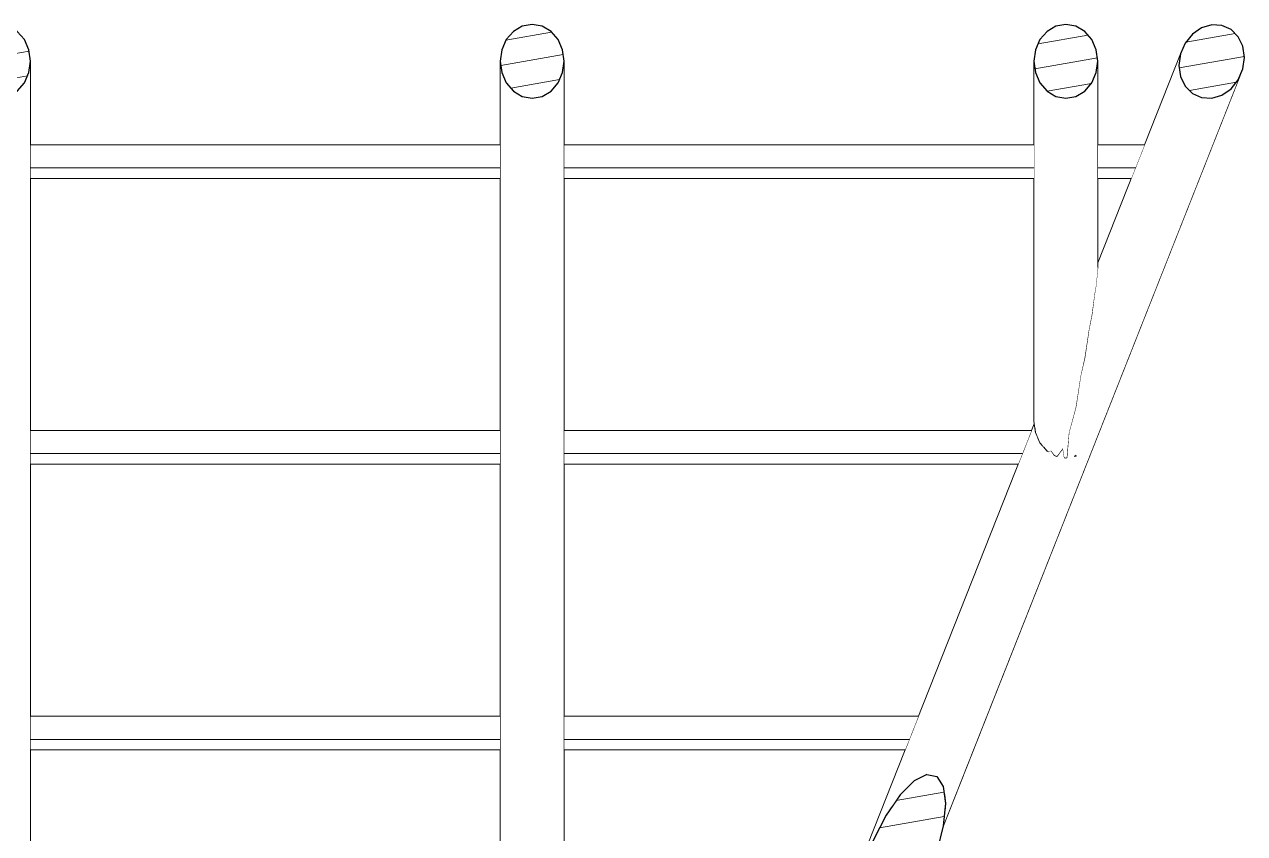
# Model space of a CAD drawing. Header units: millimetres. Extents: x -71878 to 121433, y -67383 to 83273.
# Drawn here: x 16735 to 19021, y -57736 to -56219 of the extents above; entities that cross this region are included whole.
import ezdxf

# ---------------------------------------------------------------- set-up
doc = ezdxf.new("R2010")
doc.units = ezdxf.units.MM
doc.header["$MEASUREMENT"] = 0
doc.set_wipeout_variables(frame=1)
doc.linetypes.add('Wipeout_Contour', pattern=[1000, 0, -1000])
for name, color, linetype in [('COLUMNAS', 7, 'Continuous'), ('ENTIRADO', 7, 'Continuous'), ('Vigas', 7, 'Continuous')]:
    doc.layers.add(name, color=color, linetype=linetype)
doc.layers.add('COLUMNAS_Pluma_Nº__81', color=7, linetype='Continuous', lineweight=30)
doc.layers.add('Vigas_Pluma_Nº__81', color=7, linetype='Continuous', lineweight=30)
doc.layers.add('ENTIRADO_Pluma_Nº__23', color=7, linetype='Continuous', lineweight=5, true_color=0x646464)
doc.layers.add('Vigas_Pluma_Nº__23', color=7, linetype='Continuous', lineweight=5, true_color=0x646464)
pattern_1 = [(10, (-22368.785, -65222.404), (-7.81417, 44.31635), [])]

msp = doc.modelspace()

# ---------------------------------------------------------------- wipeouts: each hides what was drawn before it
at = {"color": 254, "linetype": 'Wipeout_Contour', "lineweight": 0, "ltscale": 159285.523658}
msp.add_wipeout([(16743.231, -56309.842), (16743.231, -59538.359), (16746.167, -59538.359), (16746.167, -56288.493)], dxfattribs=at).dxf.layer = 'Vigas'
at = {"color": 254, "linetype": 'Wipeout_Contour', "lineweight": 0, "ltscale": 162796.118176}
msp.add_wipeout([(17629.104, -56309.842), (17626.167, -56288.493), (17626.167, -59386.916), (17629.104, -59408.265)], dxfattribs=at).dxf.layer = 'Vigas'
at = {"color": 254, "linetype": 'Wipeout_Contour', "lineweight": 0, "ltscale": 165976.593865}
msp.add_wipeout([(18093.014, -58316.725), (18268.378, -57887.57), (18628.261, -56978.16), (18626.834, -56967.783)], dxfattribs=at).dxf.layer = 'Vigas'

# ---------------------------------------------------------------- next in the draw order: wipeouts: each hides what was drawn before it
at = {"color": 254, "linetype": 'Wipeout_Contour', "lineweight": 0, "ltscale": 159253.987614}
msp.add_wipeout([(16734.708, -56329.101), (16734.708, -59538.359), (16743.231, -59538.359), (16743.231, -56309.842)], dxfattribs=at).dxf.layer = 'Vigas'
at = {"color": 254, "linetype": 'Wipeout_Contour', "lineweight": 0, "ltscale": 162803.968071}
msp.add_wipeout([(17629.104, -56309.842), (17629.104, -59408.265), (17637.626, -59427.524), (17637.626, -56329.101)], dxfattribs=at).dxf.layer = 'Vigas'
at = {"color": 254, "linetype": 'Wipeout_Contour', "lineweight": 0, "ltscale": 290949.283001}
msp.add_wipeout([(18268.379, -57887.568), (18325.645, -57747.426), (18349.321, -57701.357), (18358.727, -57687.721), (18633.325, -56993.824), (18629.104, -56984.284), (18628.261, -56978.16)], dxfattribs=at).dxf.layer = 'Vigas'

# ---------------------------------------------------------------- next in the draw order: hatches: boundary and pattern name
at = {"layer": 'Vigas', "linetype": 'Continuous', "lineweight": 0, "true_color": 0xffffff}
h = msp.add_hatch(dxfattribs=at)
h.set_pattern_fill('WOOD_0001', style=0, pattern_type=2)
h.set_pattern_definition(pattern_1)
h.paths.add_polyline_path([(16626.167, -56288.493), (16629.104, -56309.842), (16637.626, -56329.102), (16650.9, -56344.386), (16667.626, -56354.199), (16686.167, -56357.58), (16704.708, -56354.199), (16721.434, -56344.386), (16734.708, -56329.102), (16743.231, -56309.842), (16746.167, -56288.493), (16743.231, -56267.144), (16734.708, -56247.885), (16721.434, -56232.6), (16704.708, -56222.787), (16686.167, -56219.406), (16667.626, -56222.787), (16650.9, -56232.6), (16637.626, -56247.885), (16629.104, -56267.144)])

# ---------------------------------------------------------------- next in the draw order: linework, layer by layer
at = {"layer": 'Vigas_Pluma_Nº__23', "linetype": 'Continuous'}
for p, q in [((16746.167, -59538.359), (16746.167, -56288.493)), ((17626.167, -56288.493), (17626.167, -59386.916))]:
    msp.add_line(p, q, dxfattribs=at)
at = {"layer": 'Vigas_Pluma_Nº__81', "linetype": 'Continuous', "flags": 128}
msp.add_lwpolyline([(16626.167, -56288.493), (16629.104, -56309.842), (16637.626, -56329.102), (16650.9, -56344.386), (16667.626, -56354.199), (16686.167, -56357.58), (16704.708, -56354.199), (16721.434, -56344.386), (16734.708, -56329.102), (16743.231, -56309.842), (16746.167, -56288.493), (16743.231, -56267.144), (16734.708, -56247.885), (16721.434, -56232.6), (16704.708, -56222.787), (16686.167, -56219.406), (16667.626, -56222.787), (16650.9, -56232.6), (16637.626, -56247.885), (16629.104, -56267.144)], close=True, dxfattribs=at)

# ---------------------------------------------------------------- next in the draw order: wipeouts: each hides what was drawn before it
at = {"color": 254, "linetype": 'Wipeout_Contour', "lineweight": 0, "ltscale": 203265.802347}
msp.add_wipeout([(17637.626, -59427.524), (17638.637, -59428.688), (17650.9, -59398.677), (17650.9, -56344.386), (17637.626, -56329.102)], dxfattribs=at).dxf.layer = 'Vigas'
at = {"color": 254, "linetype": 'Wipeout_Contour', "lineweight": 0, "ltscale": 291607.678973}
msp.add_wipeout([(18633.325, -56993.824), (18358.727, -57687.721), (18375.566, -57663.31), (18390, -57648.846), (18643.066, -57009.36), (18642.667, -57009.348), (18637.626, -57003.544)], dxfattribs=at).dxf.layer = 'Vigas'

# ---------------------------------------------------------------- next in the draw order: wipeouts: each hides what was drawn before it
at = {"color": 254, "linetype": 'Wipeout_Contour', "lineweight": 0, "ltscale": 162022.903159}
msp.add_wipeout([(16746.167, -56508.181), (17626.167, -56508.181), (17626.167, -56488.35), (16746.167, -56488.35)], dxfattribs=at).dxf.layer = 'ENTIRADO'
at = {"color": 254, "linetype": 'Wipeout_Contour', "lineweight": 0, "ltscale": 161575.123865}
msp.add_wipeout([(17626.167, -57023.756), (16746.167, -57023.756), (16746.167, -57043.587), (17626.167, -57043.587)], dxfattribs=at).dxf.layer = 'ENTIRADO'
at = {"color": 254, "linetype": 'Wipeout_Contour', "lineweight": 0, "ltscale": 161154.566119}
msp.add_wipeout([(16746.167, -57578.993), (17626.167, -57578.993), (17626.167, -57559.163), (16746.167, -57559.163)], dxfattribs=at).dxf.layer = 'ENTIRADO'
at = {"color": 254, "linetype": 'Wipeout_Contour', "lineweight": 0, "ltscale": 162904.29502}
msp.add_wipeout([(17650.9, -56344.386), (17650.9, -59398.677), (17667.626, -59357.744), (17667.626, -56354.199)], dxfattribs=at).dxf.layer = 'Vigas'
at = {"color": 254, "linetype": 'Wipeout_Contour', "lineweight": 0, "ltscale": 460260.049514}
msp.add_wipeout([(18437.659, -57627.307), (18444.277, -57628.545), (18451.911, -57640.355), (18959.553, -56357.565), (18940.544, -56356.536), (18691.88, -56984.901), (18689.097, -57016.128), (18687.705, -57031.742), (18686.167, -57032.023), (18683.331, -57031.505), (18680.455, -57013.772)], dxfattribs=at).dxf.layer = 'Vigas'

# ---------------------------------------------------------------- next in the draw order: linework, layer by layer
at = {"layer": 'ENTIRADO_Pluma_Nº__23', "linetype": 'Continuous'}
for p, q in [((16746.167, -56508.181), (17626.167, -56508.181)), ((16746.167, -57043.587), (17626.167, -57043.587)), ((16746.167, -57578.993), (17626.167, -57578.993))]:
    msp.add_line(p, q, dxfattribs=at)

# ---------------------------------------------------------------- next in the draw order: wipeouts: each hides what was drawn before it
at = {"color": 254, "linetype": 'Wipeout_Contour', "lineweight": 0, "ltscale": 162050.217697}
msp.add_wipeout([(17626.167, -56444.927), (16746.167, -56444.927), (16746.167, -56488.35), (17626.167, -56488.35)], dxfattribs=at).dxf.layer = 'ENTIRADO'
at = {"color": 254, "linetype": 'Wipeout_Contour', "lineweight": 0, "ltscale": 161600.838122}
msp.add_wipeout([(17626.167, -56980.333), (16746.167, -56980.333), (16746.167, -57023.757), (17626.167, -57023.757)], dxfattribs=at).dxf.layer = 'ENTIRADO'
at = {"color": 254, "linetype": 'Wipeout_Contour', "lineweight": 0, "ltscale": 161178.665844}
msp.add_wipeout([(16746.167, -57515.74), (16746.167, -57559.163), (17626.167, -57559.163), (17626.167, -57515.74)], dxfattribs=at).dxf.layer = 'ENTIRADO'
at = {"color": 254, "linetype": 'Wipeout_Contour', "lineweight": 0, "ltscale": 162983.281262}
msp.add_wipeout([(17667.626, -56354.199), (17667.626, -59357.744), (17686.167, -59312.37), (17686.167, -56357.58)], dxfattribs=at).dxf.layer = 'Vigas'
at = {"color": 254, "linetype": 'Wipeout_Contour', "lineweight": 0, "ltscale": 210186.201687}
msp.add_wipeout([(18923.397, -56348.885), (18713.762, -56878.625), (18704.708, -56936.896), (18691.88, -56984.901), (18940.544, -56356.536)], dxfattribs=at).dxf.layer = 'Vigas'
at = {"color": 254, "linetype": 'Wipeout_Contour', "lineweight": 0, "ltscale": 333570.908754}
msp.add_wipeout([(18643.066, -57009.36), (18390, -57648.846), (18401.812, -57637.01), (18416.607, -57629.524), (18658.574, -57018.082), (18653.504, -57020.356), (18650.9, -57018.828), (18644.18, -57011.09)], dxfattribs=at).dxf.layer = 'Vigas'

# ---------------------------------------------------------------- next in the draw order: linework, layer by layer
at = {"layer": 'ENTIRADO_Pluma_Nº__23', "linetype": 'Continuous'}
for p, q in [((16746.167, -56444.927), (17626.167, -56444.927)), ((16746.167, -56488.35), (17626.167, -56488.35)), ((16746.167, -56980.333), (17626.167, -56980.333)), ((16746.167, -57023.756), (17626.167, -57023.756)), ((16746.167, -57515.74), (17626.167, -57515.74)), ((16746.167, -57559.163), (17626.167, -57559.163))]:
    msp.add_line(p, q, dxfattribs=at)

# ---------------------------------------------------------------- next in the draw order: wipeouts: each hides what was drawn before it
at = {"color": 254, "linetype": 'Wipeout_Contour', "lineweight": 0, "ltscale": 163069.417894}
msp.add_wipeout([(17686.167, -56357.58), (17686.167, -59312.37), (17704.708, -59266.996), (17704.708, -56354.199)], dxfattribs=at).dxf.layer = 'Vigas'
at = {"color": 254, "linetype": 'Wipeout_Contour', "lineweight": 0, "ltscale": 333728.419536}
msp.add_wipeout([(18416.607, -57629.524), (18425.488, -57625.031), (18437.659, -57627.307), (18680.455, -57013.772), (18668.936, -57028.88), (18667.626, -57028.641), (18665.167, -57027.199), (18658.574, -57018.082)], dxfattribs=at).dxf.layer = 'Vigas'

# ---------------------------------------------------------------- next in the draw order: linework, layer by layer
at = {"layer": 'COLUMNAS_Pluma_Nº__81', "linetype": 'Continuous', "flags": 128}
msp.add_lwpolyline([(18425.488, -57625.031), (18401.812, -57637.01), (18375.566, -57663.31), (18349.321, -57701.357), (18325.645, -57747.426), (18306.855, -57797.008), (18294.791, -57845.248), (18290.635, -57887.426), (18294.791, -57919.412)], dxfattribs=at)

# ---------------------------------------------------------------- next in the draw order: wipeouts: each hides what was drawn before it
at = {"color": 254, "linetype": 'Wipeout_Contour', "lineweight": 0, "ltscale": 163154.269519}
msp.add_wipeout([(17721.434, -56344.386), (17704.708, -56354.199), (17704.708, -59266.996), (17721.434, -59226.064)], dxfattribs=at).dxf.layer = 'Vigas'
at = {"color": 254, "linetype": 'Wipeout_Contour', "lineweight": 0, "ltscale": 209152.568527}
msp.add_wipeout([(18458.717, -57665.495), (18460.498, -57679.194), (18458.756, -57696.872), (18995.708, -56340.013), (18978.561, -56351.872)], dxfattribs=at).dxf.layer = 'Vigas'

# ---------------------------------------------------------------- next in the draw order: wipeouts: each hides what was drawn before it
at = {"color": 254, "linetype": 'Wipeout_Contour', "lineweight": 0, "ltscale": 163229.510389}
msp.add_wipeout([(17721.434, -56344.386), (17721.434, -59226.064), (17734.708, -59193.579), (17734.708, -56329.102)], dxfattribs=at).dxf.layer = 'Vigas'
at = {"color": 254, "linetype": 'Wipeout_Contour', "lineweight": 0, "ltscale": 210270.690457}
msp.add_wipeout([(18909.789, -56335.362), (18729.27, -56791.526), (18721.434, -56843.289), (18713.762, -56878.625), (18923.397, -56348.885)], dxfattribs=at).dxf.layer = 'Vigas'

# ---------------------------------------------------------------- next in the draw order: wipeouts: each hides what was drawn before it
at = {"color": 254, "linetype": 'Wipeout_Contour', "lineweight": 0, "ltscale": 163287.746322}
msp.add_wipeout([(17734.708, -56329.102), (17734.708, -59193.579), (17743.231, -59172.723), (17743.231, -56309.842)], dxfattribs=at).dxf.layer = 'Vigas'
at = {"color": 254, "linetype": 'Wipeout_Contour', "lineweight": 0, "ltscale": 210341.028438}
msp.add_wipeout([(18901.051, -56317.29), (18739.934, -56724.426), (18734.708, -56763.87), (18729.27, -56791.526), (18909.789, -56335.362)], dxfattribs=at).dxf.layer = 'Vigas'

# ---------------------------------------------------------------- next in the draw order: wipeouts: each hides what was drawn before it
at = {"color": 254, "linetype": 'Wipeout_Contour', "lineweight": 0, "ltscale": 163323.249869}
msp.add_wipeout([(17746.167, -56288.493), (17743.231, -56309.842), (17743.231, -59172.723), (17746.167, -59165.537)], dxfattribs=at).dxf.layer = 'Vigas'
at = {"color": 254, "linetype": 'Wipeout_Contour', "lineweight": 0, "ltscale": 210395.232032}
msp.add_wipeout([(18898.041, -56296.438), (18745.074, -56682.978), (18743.231, -56705.93), (18739.934, -56724.426), (18901.051, -56317.29)], dxfattribs=at).dxf.layer = 'Vigas'

# ---------------------------------------------------------------- next in the draw order: hatches: boundary and pattern name
at = {"layer": 'Vigas', "linetype": 'Continuous', "lineweight": 0, "true_color": 0xffffff}
h = msp.add_hatch(dxfattribs=at)
h.set_pattern_fill('WOOD_0001', style=0, pattern_type=2)
h.set_pattern_definition(pattern_1)
h.paths.add_polyline_path([(17626.167, -56288.493), (17629.104, -56309.842), (17637.626, -56329.102), (17650.9, -56344.386), (17667.626, -56354.199), (17686.167, -56357.58), (17704.708, -56354.199), (17721.434, -56344.386), (17734.708, -56329.102), (17743.231, -56309.842), (17746.167, -56288.493), (17743.231, -56267.144), (17734.708, -56247.885), (17721.434, -56232.6), (17704.708, -56222.787), (17686.167, -56219.406), (17667.626, -56222.787), (17650.9, -56232.6), (17637.626, -56247.885), (17629.104, -56267.144)])

# ---------------------------------------------------------------- next in the draw order: linework, layer by layer
at = {"layer": 'Vigas_Pluma_Nº__23', "linetype": 'Continuous'}
msp.add_line((17746.167, -56288.493), (17746.167, -59165.536), dxfattribs=at)
at = {"layer": 'Vigas_Pluma_Nº__81', "linetype": 'Continuous', "flags": 128}
msp.add_lwpolyline([(17629.104, -56309.842), (17637.626, -56329.102), (17650.9, -56344.386), (17667.626, -56354.199), (17686.167, -56357.58), (17704.708, -56354.199), (17721.434, -56344.386), (17734.708, -56329.102), (17743.231, -56309.842), (17746.167, -56288.493), (17743.231, -56267.144), (17734.708, -56247.885), (17721.434, -56232.6), (17704.708, -56222.787), (17686.167, -56219.406), (17667.626, -56222.787), (17650.9, -56232.6), (17637.626, -56247.885), (17629.104, -56267.144), (17626.167, -56288.493)], close=True, dxfattribs=at)

# ---------------------------------------------------------------- next in the draw order: wipeouts: each hides what was drawn before it
at = {"color": 254, "linetype": 'Wipeout_Contour', "lineweight": 0, "ltscale": 210431.2924}
msp.add_wipeout([(18746.167, -56675.07), (18745.074, -56682.978), (18898.041, -56296.438), (18901.051, -56274.847), (18746.167, -56666.233)], dxfattribs=at).dxf.layer = 'Vigas'

# ---------------------------------------------------------------- next in the draw order: wipeouts: each hides what was drawn before it
at = {"color": 254, "linetype": 'Wipeout_Contour', "lineweight": 0, "ltscale": 167655.869363}
msp.add_wipeout([(18456.456, -57720.209), (19009.317, -56323.151), (18995.708, -56340.013), (18458.756, -57696.872)], dxfattribs=at).dxf.layer = 'Vigas'

# ---------------------------------------------------------------- next in the draw order: wipeouts: each hides what was drawn before it
at = {"color": 254, "linetype": 'Wipeout_Contour', "lineweight": 0, "ltscale": 209186.459034}
msp.add_wipeout([(18455.669, -57724.059), (19018.054, -56302.935), (19009.317, -56323.151), (18456.456, -57720.209), (18456.341, -57721.372)], dxfattribs=at).dxf.layer = 'Vigas'

# ---------------------------------------------------------------- next in the draw order: hatches: boundary and pattern name
at = {"layer": 'COLUMNAS', "linetype": 'Continuous', "lineweight": 0, "true_color": 0xffffff}
h = msp.add_hatch(dxfattribs=at)
h.set_pattern_fill('WOOD_0001', style=0, pattern_type=2)
h.set_pattern_definition(pattern_1)
h.paths.add_polyline_path([(18456.341, -57647.208), (18444.277, -57628.545), (18425.488, -57625.031), (18401.812, -57637.01), (18375.566, -57663.31), (18349.321, -57701.357), (18325.645, -57747.426), (18306.855, -57797.008), (18294.791, -57845.248), (18290.635, -57887.426), (18294.791, -57919.412), (18306.855, -57938.076), (18325.645, -57941.59), (18349.321, -57929.611), (18375.566, -57903.31), (18401.812, -57865.264), (18425.488, -57819.195), (18444.277, -57769.613), (18456.341, -57721.372), (18460.498, -57679.194)])
at = {"layer": 'Vigas', "linetype": 'Continuous', "lineweight": 0, "true_color": 0xffffff}
h = msp.add_hatch(dxfattribs=at)
h.set_pattern_fill('WOOD_0001', style=0, pattern_type=2)
h.set_pattern_definition(pattern_1)
h.paths.add_polyline_path([(18898.041, -56296.438), (18901.051, -56317.29), (18909.789, -56335.362), (18923.397, -56348.885), (18940.544, -56356.536), (18959.553, -56357.565), (18978.561, -56351.872), (18995.708, -56340.013), (19009.317, -56323.151), (19018.054, -56302.935), (19021.064, -56281.344), (19018.054, -56260.492), (19009.317, -56242.42), (18995.708, -56228.897), (18978.561, -56221.246), (18959.553, -56220.217), (18940.544, -56225.91), (18923.397, -56237.768), (18909.789, -56254.631), (18901.051, -56274.847)])

# ---------------------------------------------------------------- next in the draw order: linework, layer by layer
at = {"layer": 'COLUMNAS_Pluma_Nº__81', "linetype": 'Continuous'}
for p, q in [((18425.488, -57625.031), (18444.277, -57628.545)), ((18444.277, -57628.545), (18456.341, -57647.208))]:
    msp.add_line(p, q, dxfattribs=at)
at = {"layer": 'COLUMNAS_Pluma_Nº__81', "linetype": 'Continuous', "flags": 128}
msp.add_lwpolyline([(18456.341, -57647.208), (18460.498, -57679.194), (18456.341, -57721.372), (18444.277, -57769.613), (18425.488, -57819.195), (18401.812, -57865.264), (18375.566, -57903.31), (18349.321, -57929.611), (18325.645, -57941.59)], dxfattribs=at)
at = {"layer": 'Vigas_Pluma_Nº__23', "linetype": 'Continuous'}
for p, q in [((18746.167, -56666.233), (18901.051, -56274.847)), ((18455.669, -57724.059), (19018.054, -56302.935)), ((18746.167, -56675.07), (18745.074, -56682.978)), ((18743.231, -56705.93), (18745.074, -56682.978)), ((18734.708, -56763.87), (18739.934, -56724.426)), ((18739.934, -56724.426), (18743.231, -56705.93)), ((18729.27, -56791.526), (18734.708, -56763.87)), ((18721.434, -56843.289), (18729.27, -56791.526)), ((18713.762, -56878.625), (18721.434, -56843.289)), ((18704.708, -56936.896), (18713.762, -56878.625)), ((18691.88, -56984.901), (18704.708, -56936.896)), ((18093.015, -58316.722), (18626.834, -56967.783)), ((18687.705, -57031.742), (18691.88, -56984.901)), ((18642.667, -57009.348), (18643.066, -57009.36)), ((18644.18, -57011.09), (18643.066, -57009.36)), ((18653.504, -57020.356), (18658.574, -57018.082)), ((18665.167, -57027.199), (18658.574, -57018.082)), ((18668.936, -57028.88), (18680.455, -57013.772)), ((18683.331, -57031.505), (18680.455, -57013.772)), ((18665.167, -57027.199), (18665.232, -57027.228)), ((18683.331, -57031.505), (18683.402, -57031.509)), ((18704.708, -57026.599), (18702.642, -57029.018)), ((18705.551, -57028.147), (18704.708, -57026.599))]:
    msp.add_line(p, q, dxfattribs=at)
at = {"layer": 'Vigas_Pluma_Nº__81', "linetype": 'Continuous', "flags": 128}
msp.add_lwpolyline([(18898.041, -56296.438), (18901.051, -56317.29), (18909.789, -56335.362), (18923.397, -56348.885), (18940.544, -56356.536), (18959.553, -56357.565), (18978.561, -56351.872), (18995.708, -56340.013), (19009.317, -56323.151), (19018.054, -56302.935), (19021.064, -56281.344), (19018.054, -56260.492), (19009.317, -56242.42), (18995.708, -56228.897), (18978.561, -56221.246), (18959.553, -56220.217), (18940.544, -56225.91), (18923.397, -56237.768), (18909.789, -56254.631), (18901.051, -56274.847)], close=True, dxfattribs=at)

# ---------------------------------------------------------------- next in the draw order: wipeouts: each hides what was drawn before it
at = {"color": 254, "linetype": 'Wipeout_Contour', "lineweight": 0, "ltscale": 165444.207023}
msp.add_wipeout([(17746.167, -57023.756), (17746.167, -57043.587), (18596.836, -57043.587), (18604.684, -57023.756)], dxfattribs=at).dxf.layer = 'ENTIRADO'
at = {"color": 254, "linetype": 'Wipeout_Contour', "lineweight": 0, "ltscale": 164617.004668}
msp.add_wipeout([(18392.806, -57559.163), (17746.167, -57559.163), (17746.167, -57578.993), (18384.958, -57578.993)], dxfattribs=at).dxf.layer = 'ENTIRADO'
at = {"color": 254, "linetype": 'Wipeout_Contour', "lineweight": 0, "ltscale": 167548.686178}
msp.add_wipeout([(18626.167, -56288.493), (18626.167, -56962.935), (18629.104, -56984.284), (18629.104, -56309.842)], dxfattribs=at).dxf.layer = 'Vigas'

# ---------------------------------------------------------------- next in the draw order: linework, layer by layer
at = {"layer": 'ENTIRADO_Pluma_Nº__23', "linetype": 'Continuous'}
for p, q in [((17746.167, -57043.587), (18596.836, -57043.587)), ((17746.167, -57578.993), (18384.958, -57578.993))]:
    msp.add_line(p, q, dxfattribs=at)

# ---------------------------------------------------------------- next in the draw order: wipeouts: each hides what was drawn before it
at = {"color": 254, "linetype": 'Wipeout_Contour', "lineweight": 0, "ltscale": 164665.206839}
msp.add_wipeout([(17746.167, -57515.74), (17746.167, -57559.163), (18392.806, -57559.163), (18409.99, -57515.74)], dxfattribs=at).dxf.layer = 'ENTIRADO'
at = {"color": 254, "linetype": 'Wipeout_Contour', "lineweight": 0, "ltscale": 167554.490738}
msp.add_wipeout([(18629.104, -56309.842), (18629.104, -56984.284), (18637.626, -57003.544), (18637.626, -56329.102)], dxfattribs=at).dxf.layer = 'Vigas'

# ---------------------------------------------------------------- next in the draw order: linework, layer by layer
at = {"layer": 'ENTIRADO_Pluma_Nº__23', "linetype": 'Continuous'}
for p, q in [((17746.167, -57515.74), (18409.99, -57515.74)), ((17746.167, -57559.163), (18392.806, -57559.163))]:
    msp.add_line(p, q, dxfattribs=at)
at = {"layer": 'Vigas_Pluma_Nº__23', "linetype": 'Continuous'}
msp.add_line((18626.167, -56962.935), (18626.167, -56288.493), dxfattribs=at)

# ---------------------------------------------------------------- next in the draw order: wipeouts: each hides what was drawn before it
at = {"color": 254, "linetype": 'Wipeout_Contour', "lineweight": 0, "ltscale": 293061.75995}
msp.add_wipeout([(18637.626, -56329.102), (18637.626, -57003.544), (18642.667, -57009.348), (18643.066, -57009.36), (18644.18, -57011.09), (18650.9, -57018.828), (18650.9, -56344.386)], dxfattribs=at).dxf.layer = 'Vigas'

# ---------------------------------------------------------------- next in the draw order: linework, layer by layer
at = {"layer": 'Vigas_Pluma_Nº__23', "linetype": 'Continuous'}
for p, q in [((18626.167, -56962.935), (18629.104, -56984.284)), ((18629.104, -56984.284), (18637.626, -57003.544))]:
    msp.add_line(p, q, dxfattribs=at)

# ---------------------------------------------------------------- next in the draw order: wipeouts: each hides what was drawn before it
at = {"color": 254, "linetype": 'Wipeout_Contour', "lineweight": 0, "ltscale": 165931.229315}
msp.add_wipeout([(17746.167, -56508.181), (18626.167, -56508.181), (18626.167, -56488.35), (17746.167, -56488.35)], dxfattribs=at).dxf.layer = 'ENTIRADO'
at = {"color": 254, "linetype": 'Wipeout_Contour', "lineweight": 0, "ltscale": 293149.465645}
msp.add_wipeout([(18650.9, -56344.386), (18650.9, -57018.828), (18653.504, -57020.356), (18658.574, -57018.082), (18665.167, -57027.199), (18667.626, -57028.641), (18667.626, -56354.199)], dxfattribs=at).dxf.layer = 'Vigas'

# ---------------------------------------------------------------- next in the draw order: linework, layer by layer
at = {"layer": 'ENTIRADO_Pluma_Nº__23', "linetype": 'Continuous'}
msp.add_line((17746.167, -56508.181), (18626.167, -56508.181), dxfattribs=at)
at = {"layer": 'Vigas_Pluma_Nº__23', "linetype": 'Continuous'}
for p, q in [((18637.626, -57003.544), (18642.685, -57009.368)), ((18644.18, -57011.09), (18650.9, -57018.828)), ((18650.9, -57018.828), (18653.535, -57020.374))]:
    msp.add_line(p, q, dxfattribs=at)

# ---------------------------------------------------------------- next in the draw order: wipeouts: each hides what was drawn before it
at = {"color": 254, "linetype": 'Wipeout_Contour', "lineweight": 0, "ltscale": 165957.900855}
msp.add_wipeout([(17746.167, -56444.927), (17746.167, -56488.35), (18626.167, -56488.35), (18626.167, -56444.927)], dxfattribs=at).dxf.layer = 'ENTIRADO'
at = {"color": 254, "linetype": 'Wipeout_Contour', "lineweight": 0, "ltscale": 165493.870624}
msp.add_wipeout([(18621.868, -56980.333), (17746.167, -56980.333), (17746.167, -57023.757), (18604.684, -57023.757)], dxfattribs=at).dxf.layer = 'ENTIRADO'
at = {"color": 254, "linetype": 'Wipeout_Contour', "lineweight": 0, "ltscale": 293265.742783}
msp.add_wipeout([(18686.167, -56357.58), (18667.626, -56354.199), (18667.626, -57028.641), (18668.936, -57028.88), (18680.455, -57013.772), (18683.331, -57031.505), (18686.167, -57032.023)], dxfattribs=at).dxf.layer = 'Vigas'

# ---------------------------------------------------------------- next in the draw order: linework, layer by layer
at = {"layer": 'ENTIRADO_Pluma_Nº__23', "linetype": 'Continuous'}
for p, q in [((17746.167, -56444.927), (18626.167, -56444.927)), ((17746.167, -56488.35), (18626.167, -56488.35)), ((17746.167, -56980.333), (18621.868, -56980.333)), ((17746.167, -57023.756), (18604.684, -57023.756)), ((18656.282, -57023.756), (18656.328, -57023.756))]:
    msp.add_line(p, q, dxfattribs=at)
at = {"layer": 'Vigas_Pluma_Nº__23', "linetype": 'Continuous'}
for p, q in [((18665.091, -57027.154), (18667.626, -57028.641)), ((18667.626, -57028.641), (18668.977, -57028.887))]:
    msp.add_line(p, q, dxfattribs=at)

# ---------------------------------------------------------------- next in the draw order: wipeouts: each hides what was drawn before it
at = {"color": 254, "linetype": 'Wipeout_Contour', "lineweight": 0, "ltscale": 293400.862978}
msp.add_wipeout([(18704.708, -56354.199), (18686.167, -56357.58), (18686.167, -57032.023), (18687.705, -57031.742), (18689.097, -57016.128), (18691.88, -56984.901), (18704.708, -56936.896)], dxfattribs=at).dxf.layer = 'Vigas'

# ---------------------------------------------------------------- next in the draw order: linework, layer by layer
at = {"layer": 'Vigas_Pluma_Nº__23', "linetype": 'Continuous'}
for p, q in [((18683.331, -57031.505), (18686.167, -57032.023)), ((18686.167, -57032.023), (18687.705, -57031.742))]:
    msp.add_line(p, q, dxfattribs=at)

# ---------------------------------------------------------------- next in the draw order: wipeouts: each hides what was drawn before it
at = {"color": 254, "linetype": 'Wipeout_Contour', "lineweight": 0, "ltscale": 209816.235637}
msp.add_wipeout([(18704.708, -56354.199), (18704.708, -56936.896), (18713.762, -56878.625), (18721.434, -56843.289), (18721.434, -56344.386)], dxfattribs=at).dxf.layer = 'Vigas'
at = {"color": 254, "linetype": 'Wipeout_Contour', "lineweight": 0, "ltscale": 125646.165663}
msp.add_wipeout([(18702.642, -57029.018), (18704.708, -57028.641), (18704.708, -57026.599)], dxfattribs=at).dxf.layer = 'Vigas'

# ---------------------------------------------------------------- next in the draw order: wipeouts: each hides what was drawn before it
at = {"color": 254, "linetype": 'Wipeout_Contour', "lineweight": 0, "ltscale": 209947.364706}
msp.add_wipeout([(18721.434, -56344.386), (18721.434, -56843.289), (18729.27, -56791.526), (18734.708, -56763.87), (18734.708, -56329.102)], dxfattribs=at).dxf.layer = 'Vigas'
at = {"color": 254, "linetype": 'Wipeout_Contour', "lineweight": 0, "ltscale": 125650.186078}
msp.add_wipeout([(18705.551, -57028.147), (18704.708, -57026.599), (18704.708, -57028.641)], dxfattribs=at).dxf.layer = 'Vigas'

# ---------------------------------------------------------------- next in the draw order: linework, layer by layer
at = {"layer": 'Vigas_Pluma_Nº__23', "linetype": 'Continuous'}
for p, q in [((18702.574, -57029.03), (18704.708, -57028.641)), ((18704.708, -57028.641), (18705.579, -57028.13))]:
    msp.add_line(p, q, dxfattribs=at)

# ---------------------------------------------------------------- next in the draw order: wipeouts: each hides what was drawn before it
at = {"color": 254, "linetype": 'Wipeout_Contour', "lineweight": 0, "ltscale": 210048.924443}
msp.add_wipeout([(18734.708, -56329.102), (18734.708, -56763.87), (18739.934, -56724.426), (18743.231, -56705.93), (18743.231, -56309.842)], dxfattribs=at).dxf.layer = 'Vigas'

# ---------------------------------------------------------------- next in the draw order: wipeouts: each hides what was drawn before it
at = {"color": 254, "linetype": 'Wipeout_Contour', "lineweight": 0, "ltscale": 210111.345176}
msp.add_wipeout([(18743.231, -56309.842), (18743.231, -56705.93), (18745.074, -56682.978), (18746.167, -56675.07), (18746.167, -56288.493)], dxfattribs=at).dxf.layer = 'Vigas'

# ---------------------------------------------------------------- next in the draw order: hatches: boundary and pattern name
at = {"layer": 'Vigas', "linetype": 'Continuous', "lineweight": 0, "true_color": 0xffffff}
h = msp.add_hatch(dxfattribs=at)
h.set_pattern_fill('WOOD_0001', style=0, pattern_type=2)
h.set_pattern_definition(pattern_1)
h.paths.add_polyline_path([(18626.167, -56288.493), (18629.104, -56309.842), (18637.626, -56329.102), (18650.9, -56344.386), (18667.626, -56354.199), (18686.167, -56357.58), (18704.708, -56354.199), (18721.434, -56344.386), (18734.708, -56329.102), (18743.231, -56309.842), (18746.167, -56288.493), (18743.231, -56267.144), (18734.708, -56247.885), (18721.434, -56232.6), (18704.708, -56222.787), (18686.167, -56219.406), (18667.626, -56222.787), (18650.9, -56232.6), (18637.626, -56247.885), (18629.104, -56267.144)])

# ---------------------------------------------------------------- next in the draw order: linework, layer by layer
at = {"layer": 'Vigas_Pluma_Nº__23', "linetype": 'Continuous'}
msp.add_line((18746.167, -56675.076), (18746.167, -56288.493), dxfattribs=at)
at = {"layer": 'Vigas_Pluma_Nº__81', "linetype": 'Continuous', "flags": 128}
msp.add_lwpolyline([(18629.104, -56309.842), (18637.626, -56329.102), (18650.9, -56344.386), (18667.626, -56354.199), (18686.167, -56357.58), (18704.708, -56354.199), (18721.434, -56344.386), (18734.708, -56329.102), (18743.231, -56309.842), (18746.167, -56288.493), (18743.231, -56267.144), (18734.708, -56247.885), (18721.434, -56232.6), (18704.708, -56222.787), (18686.167, -56219.406), (18667.626, -56222.787), (18650.9, -56232.6), (18637.626, -56247.885), (18629.104, -56267.144), (18626.167, -56288.493)], close=True, dxfattribs=at)

# ---------------------------------------------------------------- next in the draw order: wipeouts: each hides what was drawn before it
at = {"color": 254, "linetype": 'Wipeout_Contour', "lineweight": 0, "ltscale": 168251.541748}
msp.add_wipeout([(18816.561, -56488.35), (18746.167, -56488.35), (18746.167, -56508.181), (18808.714, -56508.181)], dxfattribs=at).dxf.layer = 'ENTIRADO'

# ---------------------------------------------------------------- next in the draw order: linework, layer by layer
at = {"layer": 'ENTIRADO_Pluma_Nº__23', "linetype": 'Continuous'}
msp.add_line((18746.167, -56508.181), (18808.714, -56508.181), dxfattribs=at)

# ---------------------------------------------------------------- next in the draw order: wipeouts: each hides what was drawn before it
at = {"color": 254, "linetype": 'Wipeout_Contour', "lineweight": 0, "ltscale": 168302.408911}
msp.add_wipeout([(18746.167, -56488.35), (18816.561, -56488.35), (18833.745, -56444.927), (18746.167, -56444.927)], dxfattribs=at).dxf.layer = 'ENTIRADO'

# ---------------------------------------------------------------- next in the draw order: linework, layer by layer
at = {"layer": 'ENTIRADO_Pluma_Nº__23', "linetype": 'Continuous'}
for p, q in [((18746.167, -56444.927), (18833.745, -56444.927)), ((18746.167, -56488.35), (18816.561, -56488.35))]:
    msp.add_line(p, q, dxfattribs=at)

doc.saveas('drawing.dxf')
